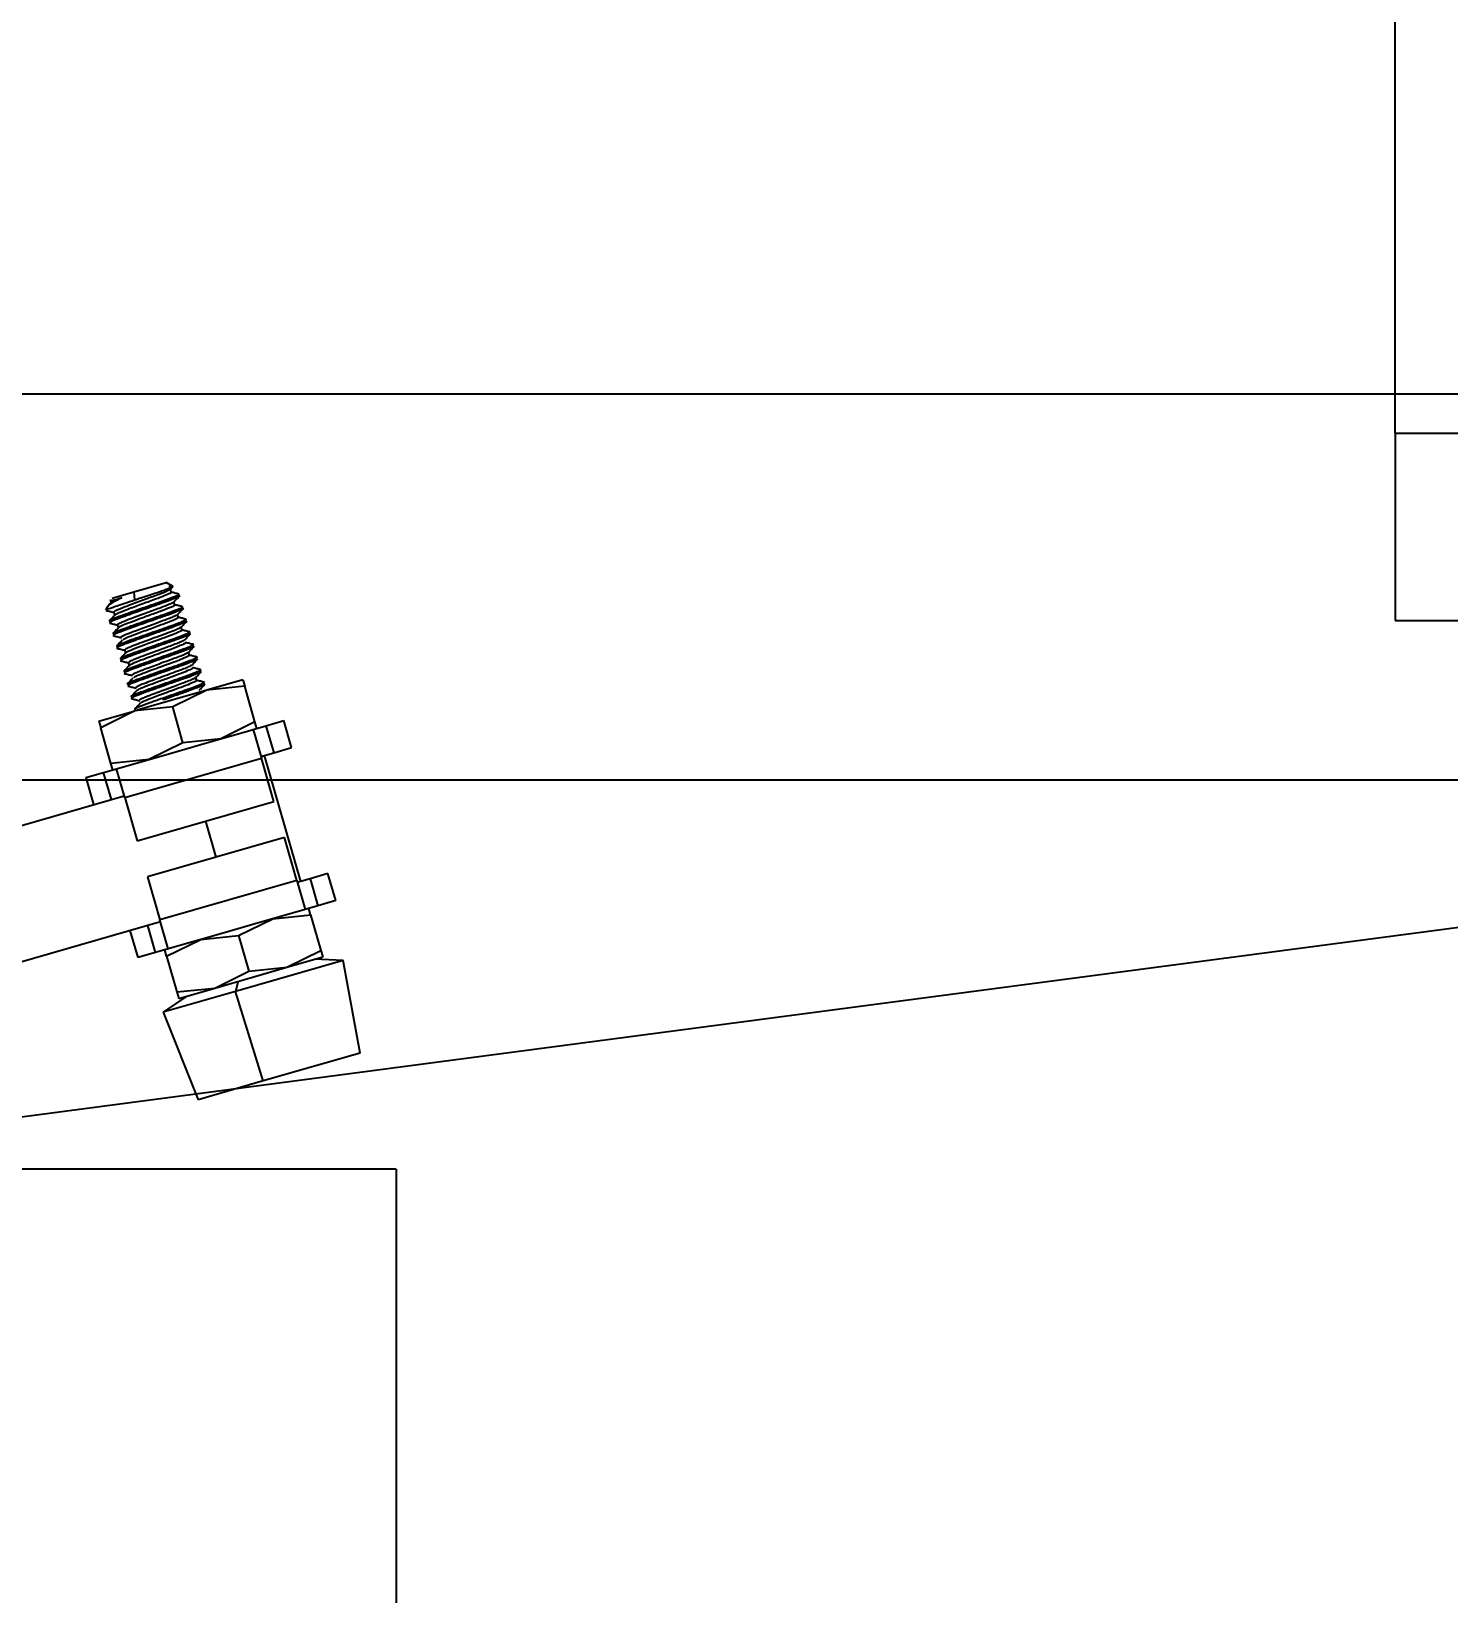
# Model space of a CAD drawing. Header units: millimetres. Extents: x -190 to 12889, y -227 to 3957.
# Drawn here: x 11018.9 to 11094.6, y 1239.8 to 1323.2 of the extents above; entities that cross this region are included whole.
import ezdxf
from ezdxf import colors
from ezdxf.entities.mleader import LeaderData, LeaderLine
from ezdxf.math import Vec2, Vec3

# ---------------------------------------------------------------- set-up
doc = ezdxf.new("R2010")
doc.units = ezdxf.units.MM
doc.header["$LTSCALE"] = 0.7
doc.layers.get('0').update_dxf_attribs({"color": 255})
doc.layers.add('DIM', color=94, linetype='Continuous', lineweight=25)
doc.styles.add('TCVN7824', font='tcvn+7284-2003r.ttf', dxfattribs={"height": 3.5})

# ---------------------------------------------------------------- blocks, each defined once
blk = doc.blocks.new('_Dot')
at = {"color": 0, "linetype": 'ByBlock', "lineweight": -2}
blk.add_line((-0.5, 0), (-1, 0), dxfattribs=at)
at = {"color": 0, "linetype": 'ByBlock', "const_width": 0.5}
blk.add_lwpolyline([(-0.25, 0, 1), (0.25, 0, 1)], format="xyb", close=True, dxfattribs=at)

msp = doc.modelspace()

# ---------------------------------------------------------------- linework, layer by layer
at = {"color": 7, "linetype": 'Continuous', "lineweight": 25}
for p, q in [((11091.7095, 1301.7288), (11091.7095, 1375.7288)), ((11091.7095, 1301.7288), (11091.7095, 1291.7288)), ((11091.7095, 1301.7288), (11201.7095, 1301.7288)), ((11023.2198, 1292.9196), (11024.3802, 1293.2538)), ((11024.3802, 1293.2538), (11026.1026, 1293.75)), ((11024.3802, 1293.2538), (11024.4178, 1292.8268)), ((11026.4487, 1293.5588), (11026.1026, 1293.75)), ((11026.3201, 1293.3842), (11026.4493, 1293.519)), ((11026.3776, 1293.2329), (11026.3308, 1293.3954)), ((11022.9834, 1292.4918), (11022.8778, 1292.3007)), ((11022.9403, 1292.3187), (11022.8778, 1292.3007)), ((11022.9403, 1292.3187), (11022.9074, 1292.269)), ((11023.1168, 1292.8399), (11023.1633, 1292.6783)), ((11024.5598, 1292.2779), (11024.5841, 1292.1939)), ((11026.5714, 1292.5603), (11026.5246, 1292.7227)), ((11023.3105, 1292.1672), (11023.3571, 1292.0056)), ((11023.5043, 1291.4946), (11023.5509, 1291.333)), ((11024.7536, 1291.6053), (11024.7778, 1291.5212)), ((11026.7652, 1291.8876), (11026.7184, 1292.0501)), ((11026.9589, 1291.215), (11026.9122, 1291.3773)), ((11091.7095, 1291.7288), (11141.7905, 1291.7288)), ((11024.9474, 1290.9327), (11024.9716, 1290.8486)), ((11023.8918, 1290.1493), (11023.9384, 1289.9877)), ((11025.1412, 1290.26), (11025.1654, 1290.1759)), ((11027.3465, 1289.8698), (11027.2997, 1290.032)), ((11024.0856, 1289.4767), (11024.1322, 1289.3151)), ((11025.335, 1289.5874), (11025.3592, 1289.5033)), ((11025.5287, 1288.9147), (11025.553, 1288.8306)), ((11025.7225, 1288.2421), (11025.7467, 1288.158)), ((11027.734, 1288.5245), (11027.6873, 1288.6867)), ((11030.1986, 1288.5628), (11028.2768, 1288.0091)), ((11030.2975, 1288.2195), (11028.2768, 1288.0091)), ((11030.1986, 1288.5628), (11030.2975, 1288.2195)), ((11030.8472, 1286.3116), (11030.2975, 1288.2195)), ((11028.2768, 1288.0091), (11024.4331, 1286.9018)), ((11025.9163, 1287.5694), (11025.9405, 1287.4854)), ((11028.2768, 1288.0091), (11026.4538, 1287.1122)), ((11022.5113, 1286.3482), (11024.4331, 1286.9018)), ((11024.4331, 1286.9018), (11022.6102, 1286.0049)), ((11026.4538, 1287.1122), (11024.4331, 1286.9018)), ((11027.0035, 1285.2043), (11026.4538, 1287.1122)), ((11031.4348, 1286.1091), (11032.3874, 1286.3835)), ((11032.8027, 1284.9422), (11032.3874, 1286.3835)), ((11022.5113, 1286.3482), (11022.6102, 1286.0049)), ((11023.1598, 1284.097), (11022.6102, 1286.0049)), ((11027.9565, 1285.1071), (11030.7539, 1285.9129)), ((11030.8472, 1286.3116), (11029.0242, 1285.4147)), ((11030.7539, 1285.9129), (11031.4348, 1286.1091)), ((11030.7539, 1285.9129), (11031.1968, 1284.3755)), ((11030.9461, 1285.9683), (11030.8472, 1286.3116)), ((11031.4348, 1286.1091), (11031.85, 1284.6677)), ((11027.0035, 1285.2043), (11025.1805, 1284.3074)), ((11026.2483, 1284.615), (11027.9565, 1285.1071)), ((11029.0242, 1285.4147), (11027.0035, 1285.2043)), ((11031.85, 1284.6677), (11032.8027, 1284.9422)), ((11025.1805, 1284.3074), (11023.1598, 1284.097)), ((11023.2587, 1283.7537), (11023.1598, 1284.097)), ((11023.4509, 1283.8091), (11026.2483, 1284.615)), ((11023.8938, 1282.2716), (11031.1968, 1284.3755)), ((11031.1691, 1284.4716), (11031.85, 1284.6677)), ((11031.8612, 1282.0693), (11031.1968, 1284.3755)), ((11033.2991, 1277.8005), (11031.3613, 1284.5269)), ((11021.8173, 1283.3385), (11022.77, 1283.6129)), ((11021.8173, 1283.3385), (11022.2326, 1281.8971)), ((11022.77, 1283.6129), (11023.4509, 1283.8091)), ((11023.1852, 1282.1715), (11022.77, 1283.6129)), ((11023.8938, 1282.2716), (11023.4509, 1283.8091)), ((11016.2798, 1280.1822), (11023.8661, 1282.3677)), ((11023.8938, 1282.2716), (11024.5582, 1279.9654)), ((11024.5582, 1279.9654), (11031.8612, 1282.0693)), ((11032.4148, 1280.1474), (11025.1118, 1278.0435)), ((11033.0792, 1277.8412), (11032.4148, 1280.1474)), ((11025.1118, 1278.0435), (11025.7762, 1275.7373)), ((11034.7405, 1278.2157), (11033.7878, 1277.9413)), ((11035.1557, 1276.7743), (11034.7405, 1278.2157)), ((11033.0792, 1277.8412), (11025.7762, 1275.7373)), ((11033.0792, 1277.8412), (11033.5221, 1276.3037)), ((11033.7878, 1277.9413), (11033.1069, 1277.7451)), ((11033.7878, 1277.9413), (11034.203, 1276.4999)), ((11034.203, 1276.4999), (11033.5221, 1276.3037)), ((11033.8132, 1276.0158), (11033.7143, 1276.3591)), ((11035.1557, 1276.7743), (11034.203, 1276.4999)), ((11025.8039, 1275.6412), (11018.2175, 1273.4557)), ((11026.2191, 1274.1999), (11025.7762, 1275.7373)), ((11029.9695, 1274.9085), (11031.7925, 1275.8055)), ((11033.5221, 1276.3037), (11030.7247, 1275.4979)), ((11031.7925, 1275.8055), (11033.8132, 1276.0158)), ((11033.8132, 1276.0158), (11034.3628, 1274.1079)), ((11024.1703, 1275.1706), (11024.5856, 1273.7293)), ((11025.5382, 1274.0037), (11025.123, 1275.4451)), ((11026.1259, 1273.8012), (11027.9488, 1274.6982)), ((11029.0166, 1275.0058), (11026.2191, 1274.1999)), ((11027.9488, 1274.6982), (11029.9695, 1274.9085)), ((11030.7247, 1275.4979), (11029.0166, 1275.0058)), ((11029.9695, 1274.9085), (11030.5192, 1273.0006)), ((11025.5382, 1274.0037), (11024.5856, 1273.7293)), ((11026.2191, 1274.1999), (11025.5382, 1274.0037)), ((11026.1259, 1273.8012), (11026.027, 1274.1445)), ((11032.5399, 1273.211), (11034.3628, 1274.1079)), ((11034.3628, 1274.1079), (11034.4617, 1273.7646)), ((11026.1259, 1273.8012), (11026.6755, 1271.8933)), ((11028.6962, 1272.1037), (11032.5399, 1273.211)), ((11035.556, 1273.5787), (11029.8145, 1271.9247)), ((11030.5192, 1273.0006), (11032.5399, 1273.211)), ((11032.5399, 1273.211), (11034.4617, 1273.7646)), ((11035.556, 1273.5787), (11034.0344, 1273.6415)), ((11036.4596, 1268.6357), (11035.556, 1273.5787)), ((11028.6962, 1272.1037), (11030.5192, 1273.0006)), ((11029.8145, 1271.9247), (11025.9468, 1270.8104)), ((11027.2017, 1271.6731), (11025.9468, 1270.8104)), ((11026.6755, 1271.8933), (11028.6962, 1272.1037)), ((11026.6755, 1271.8933), (11026.7744, 1271.55)), ((11026.7744, 1271.55), (11028.6962, 1272.1037)), ((11031.2924, 1267.1471), (11029.8145, 1271.9247)), ((11025.9468, 1270.8104), (11027.8114, 1266.1443)), ((11036.4596, 1268.6357), (11031.2924, 1267.1471)), ((11031.2924, 1267.1471), (11027.8114, 1266.1443)), ((11038.3783, 1262.4288), (10987.3783, 1262.4288)), ((11038.3783, 1262.4288), (11038.3783, 1215.4288))]:
    msp.add_line(p, q, dxfattribs=at)
at = {"color": 8, "linetype": 'Continuous', "lineweight": 25}
for p, q in [((11028.2097, 1281.0173), (11028.7633, 1279.0955)), ((11029.9519, 1272.4654), (11029.8145, 1271.9247))]:
    msp.add_line(p, q, dxfattribs=at)
at = {"color": 7, "linetype": 'Continuous', "lineweight": 25}
for points, knots in [([(11026.3155, 1293.3973), (11026.3124, 1293.3865), (11026.3066, 1293.3654), (11026.142, 1293.2879), (11025.902, 1293.1868), (11025.5859, 1293.0646), (11025.222, 1292.9328), (11024.8306, 1292.7906), (11024.4335, 1292.6445), (11024.0654, 1292.507), (11023.7507, 1292.3892), (11023.5048, 1292.2892), (11023.3515, 1292.2134), (11023.2923, 1292.1697), (11023.3237, 1292.1645), (11023.3341, 1292.1628)], [0, 0, 0, 0, 0.0834701, 0.1626628, 0.2438301, 0.3242162, 0.4015284, 0.4805073, 0.5616293, 0.6421478, 0.7196054, 0.7983606, 0.8794259, 0.9600659, 1, 1, 1, 1]), ([(11026.324, 1293.2304), (11026.3466, 1293.2303), (11026.4217, 1293.2301), (11026.2648, 1293.1533), (11025.9318, 1293.0085), (11025.371, 1292.7994), (11024.655, 1292.5413), (11023.9457, 1292.2772), (11023.4766, 1292.094), (11023.4054, 1292.0394), (11023.3754, 1292.0164)], [0, 0, 0, 0, 0.0515664, 0.1719786, 0.2974131, 0.4202699, 0.5755939, 0.7332799, 0.8875659, 1, 1, 1, 1]), ([(11024.4178, 1292.8268), (11024.6454, 1292.9019), (11025.0975, 1293.051), (11025.5301, 1293.193), (11025.767, 1293.2729), (11025.9449, 1293.3339), (11026.2417, 1293.4387), (11026.4836, 1293.5344), (11026.4784, 1293.5556), (11026.3683, 1293.5418), (11026.2808, 1293.5243), (11026.2518, 1293.5186)], [0, 0, 0, 0, 0.1748601, 0.3473003, 0.3528059, 0.397469, 0.5215414, 0.6951917, 0.868766, 0.9564963, 1, 1, 1, 1]), ([(11026.7656, 1293.1179), (11026.7745, 1293.113), (11026.801, 1293.0982), (11026.5276, 1292.9831), (11026.0107, 1292.7845), (11025.3034, 1292.5397), (11024.8103, 1292.3661), (11024.5598, 1292.2779)], [0, 0, 0, 0, 0.11106672, 0.331684, 0.55809952, 0.77555035, 1, 1, 1, 1]), ([(11026.7845, 1293.0544), (11026.8085, 1293.0464), (11026.8567, 1293.0304), (11026.558, 1292.9008), (11026.0334, 1292.7), (11025.328, 1292.4557), (11024.8347, 1292.2821), (11024.5841, 1292.1939)], [0, 0, 0, 0, 0.1988348, 0.3976696, 0.6017302, 0.7977112, 1, 1, 1, 1]), ([(11026.7918, 1293.1351), (11026.7204, 1293.153), (11026.5818, 1293.1877), (11026.4431, 1293.2226), (11026.3757, 1293.2395)], [0, 0, 0, 0, 0.51445254, 1, 1, 1, 1]), ([(11026.5136, 1292.7113), (11026.5643, 1292.7642), (11026.6659, 1292.8702), (11026.7675, 1292.9761), (11026.8184, 1293.0291)], [0, 0, 0, 0, 0.49977829, 1, 1, 1, 1]), ([(11022.896, 1292.2656), (11022.9672, 1292.2478), (11023.106, 1292.2131), (11023.2447, 1292.1783), (11023.3122, 1292.1614)], [0, 0, 0, 0, 0.5132551, 1, 1, 1, 1]), ([(11022.9403, 1292.3187), (11023.02, 1292.3503), (11023.15, 1292.4019), (11023.5016, 1292.5229), (11023.9011, 1292.6559), (11024.2401, 1292.768), (11024.4178, 1292.8268)], [0, 0, 0, 0, 0.3063271, 0.49967, 0.7377943, 1, 1, 1, 1]), ([(11023.7376, 1292.9427), (11023.6524, 1292.9013), (11023.482, 1292.8184), (11023.2132, 1292.6701), (11023.0088, 1292.5406), (11023.0025, 1292.4954), (11023.0006, 1292.4822)], [0, 0, 0, 0, 0.2082409, 0.4168009, 0.8305355, 1, 1, 1, 1]), ([(11023.1724, 1292.6878), (11023.1217, 1292.6348), (11023.0674, 1292.5781), (11023.0131, 1292.5215), (11023.0096, 1292.5178)], [0, 0, 0, 0, 0.9348176, 1, 1, 1, 1]), ([(11024.5598, 1292.2779), (11024.3198, 1292.1928), (11023.8473, 1292.0251), (11023.3283, 1291.8347), (11023.0551, 1291.7143), (11023.0826, 1291.6999), (11023.0916, 1291.6953)], [0, 0, 0, 0, 0.2885452, 0.5680929, 0.8591654, 1, 1, 1, 1]), ([(11023.1497, 1292.7733), (11023.1492, 1292.7732), (11023.1319, 1292.7682), (11023.3123, 1292.8202), (11023.5958, 1292.9018), (11023.7376, 1292.9427)], [0, 0, 0, 0, 0.015477, 0.5077385, 1, 1, 1, 1]), ([(11023.7376, 1292.9427), (11023.5538, 1292.8715), (11023.2527, 1292.7549), (11023.2259, 1292.7153), (11023.2155, 1292.6999)], [0, 0, 0, 0, 0.61032208, 1, 1, 1, 1]), ([(11026.5122, 1292.7255), (11026.5133, 1292.7191), (11026.516, 1292.7037), (11026.4044, 1292.6469), (11026.1993, 1292.5562), (11025.9075, 1292.4405), (11025.5599, 1292.3115), (11025.1763, 1292.1736), (11024.7786, 1292.0276), (11024.3949, 1291.8853), (11024.0579, 1291.759), (11023.7835, 1291.6529), (11023.5926, 1291.5666), (11023.493, 1291.507), (11023.5118, 1291.4938), (11023.5206, 1291.4876)], [0, 0, 0, 0, 0.0541836, 0.1319244, 0.2125953, 0.2935555, 0.3720815, 0.4496197, 0.5301776, 0.6112031, 0.6899599, 0.7673279, 0.8477618, 0.9288413, 1, 1, 1, 1]), ([(11026.5396, 1292.5648), (11026.5536, 1292.5571), (11026.5877, 1292.5387), (11026.3246, 1292.4184), (11025.8197, 1292.2182), (11025.1559, 1291.9814), (11024.4809, 1291.731), (11023.921, 1291.5231), (11023.5814, 1291.3771), (11023.5826, 1291.3479), (11023.583, 1291.3357)], [0, 0, 0, 0, 0.0941016, 0.2282006, 0.3649159, 0.4969177, 0.6341872, 0.7667985, 0.9026249, 1, 1, 1, 1]), ([(11026.9594, 1292.4453), (11026.9683, 1292.4403), (11026.9948, 1292.4256), (11026.7214, 1292.3105), (11026.2045, 1292.1119), (11025.4972, 1291.867), (11025.0041, 1291.6935), (11024.7536, 1291.6053)], [0, 0, 0, 0, 0.11106672, 0.331684, 0.55809952, 0.77555035, 1, 1, 1, 1]), ([(11026.9782, 1292.3818), (11027.0023, 1292.3738), (11027.0505, 1292.3578), (11026.7517, 1292.2281), (11026.2272, 1292.0273), (11025.5218, 1291.7831), (11025.0284, 1291.6094), (11024.7778, 1291.5212)], [0, 0, 0, 0, 0.1988348, 0.3976696, 0.6017302, 0.7977112, 1, 1, 1, 1]), ([(11026.9856, 1292.4625), (11026.9143, 1292.4803), (11026.7756, 1292.5151), (11026.6369, 1292.5499), (11026.5695, 1292.5668)], [0, 0, 0, 0, 0.5143392, 1, 1, 1, 1]), ([(11026.7078, 1292.039), (11026.7585, 1292.0919), (11026.8599, 1292.1978), (11026.9615, 1292.3037), (11027.0124, 1292.3566)], [0, 0, 0, 0, 0.4998024, 1, 1, 1, 1]), ([(11023.3663, 1292.0152), (11023.3155, 1291.9623), (11023.214, 1291.8562), (11023.1124, 1291.7503), (11023.0616, 1291.6973)], [0, 0, 0, 0, 0.4998044, 1, 1, 1, 1]), ([(11024.5841, 1292.1939), (11024.3443, 1292.1088), (11023.8723, 1291.9413), (11023.3494, 1291.7496), (11023.0657, 1291.6227), (11023.1032, 1291.6081), (11023.1187, 1291.6021)], [0, 0, 0, 0, 0.27135826, 0.53425499, 0.80798998, 1, 1, 1, 1]), ([(11023.0893, 1291.5931), (11023.1605, 1291.5753), (11023.2994, 1291.5405), (11023.4383, 1291.5057), (11023.506, 1291.4887)], [0, 0, 0, 0, 0.5126636, 1, 1, 1, 1]), ([(11024.7536, 1291.6053), (11024.5136, 1291.5201), (11024.0411, 1291.3525), (11023.5221, 1291.162), (11023.2489, 1291.0416), (11023.2764, 1291.0273), (11023.2854, 1291.0226)], [0, 0, 0, 0, 0.2885452, 0.5680929, 0.8591654, 1, 1, 1, 1]), ([(11024.7778, 1291.5212), (11024.5378, 1291.4361), (11024.0653, 1291.2684), (11023.5463, 1291.0779), (11023.2731, 1290.9575), (11023.3006, 1290.9432), (11023.3096, 1290.9385)], [0, 0, 0, 0, 0.28854519, 0.56809292, 0.85916537, 1, 1, 1, 1]), ([(11026.7056, 1292.0526), (11026.7095, 1292.0506), (11026.7255, 1292.0423), (11026.6508, 1292.0008), (11026.4848, 1291.9222), (11026.2209, 1291.8144), (11025.8928, 1291.6893), (11025.5203, 1291.5554), (11025.1257, 1291.4114), (11024.7316, 1291.2659), (11024.2588, 1291.0894), (11023.8833, 1290.9444), (11023.7249, 1290.8565), (11023.662, 1290.8152), (11023.7185, 1290.8194), (11023.7295, 1290.8202)], [0, 0, 0, 0, 0.0246249, 0.1019535, 0.1821088, 0.2636203, 0.3437093, 0.4210316, 0.5010089, 0.5825168, 0.6627774, 0.8186565, 0.9001493, 0.980571, 1, 1, 1, 1]), ([(11026.7058, 1291.8842), (11026.7316, 1291.8811), (11026.7942, 1291.8734), (11026.5812, 1291.7749), (11026.1601, 1291.6001), (11025.4903, 1291.3596), (11024.7747, 1291.0959), (11024.2216, 1290.8898), (11023.8486, 1290.7402), (11023.8104, 1290.6997), (11023.7922, 1290.6805)], [0, 0, 0, 0, 0.0852235, 0.2067774, 0.3324561, 0.4859557, 0.6445704, 0.7666612, 0.889081, 1, 1, 1, 1]), ([(11026.8829, 1291.3627), (11026.8745, 1291.3529), (11026.8517, 1291.3264), (11026.617, 1291.2231), (11026.2295, 1291.0688), (11025.7353, 1290.8905), (11025.2038, 1290.6966), (11024.6963, 1290.5077), (11024.2698, 1290.3486), (11023.9865, 1290.2266), (11023.8642, 1290.155), (11023.9109, 1290.1493), (11023.9266, 1290.1474)], [0, 0, 0, 0, 0.0650382, 0.1753646, 0.2867243, 0.3935832, 0.5036936, 0.6151581, 0.7221459, 0.8320258, 0.9435797, 1, 1, 1, 1]), ([(11027.1507, 1291.7822), (11027.1662, 1291.7757), (11027.2028, 1291.7604), (11026.9185, 1291.6388), (11026.3974, 1291.439), (11025.6912, 1291.1945), (11025.1979, 1291.0208), (11024.9474, 1290.9327)], [0, 0, 0, 0, 0.1539886, 0.3639534, 0.5794365, 0.7863878, 1, 1, 1, 1]), ([(11027.1774, 1291.6886), (11027.1863, 1291.6836), (11027.2128, 1291.6689), (11026.9394, 1291.5537), (11026.4225, 1291.3551), (11025.7152, 1291.1103), (11025.2221, 1290.9367), (11024.9716, 1290.8486)], [0, 0, 0, 0, 0.1110667, 0.331684, 0.5580995, 0.7755503, 1, 1, 1, 1]), ([(11027.1795, 1291.7898), (11027.1082, 1291.8077), (11026.9694, 1291.8424), (11026.8307, 1291.8772), (11026.7633, 1291.8942)], [0, 0, 0, 0, 0.5142274, 1, 1, 1, 1]), ([(11026.9025, 1291.3672), (11026.9532, 1291.4201), (11027.0546, 1291.526), (11027.1562, 1291.6319), (11027.207, 1291.6848)], [0, 0, 0, 0, 0.4998107, 1, 1, 1, 1]), ([(11023.5601, 1291.3427), (11023.5094, 1291.2897), (11023.4079, 1291.1837), (11023.3062, 1291.0777), (11023.2554, 1291.0247)], [0, 0, 0, 0, 0.49980287, 1, 1, 1, 1]), ([(11023.2838, 1290.9202), (11023.355, 1290.9024), (11023.4975, 1290.8668), (11023.6399, 1290.8311), (11023.711, 1290.8133)], [0, 0, 0, 0, 0.50022046, 1, 1, 1, 1]), ([(11023.754, 1290.6701), (11023.7032, 1290.6171), (11023.6017, 1290.5111), (11023.5001, 1290.4051), (11023.4492, 1290.3521)], [0, 0, 0, 0, 0.4998013, 1, 1, 1, 1]), ([(11024.9474, 1290.9327), (11024.7074, 1290.8475), (11024.2349, 1290.6798), (11023.7159, 1290.4894), (11023.4426, 1290.369), (11023.4702, 1290.3546), (11023.4792, 1290.35)], [0, 0, 0, 0, 0.2885452, 0.5680929, 0.8591654, 1, 1, 1, 1]), ([(11024.9716, 1290.8486), (11024.7316, 1290.7634), (11024.2591, 1290.5958), (11023.7401, 1290.4053), (11023.4669, 1290.2849), (11023.4944, 1290.2706), (11023.5034, 1290.2659)], [0, 0, 0, 0, 0.2885452, 0.5680929, 0.8591654, 1, 1, 1, 1]), ([(11026.9443, 1291.2224), (11026.9465, 1291.2224), (11027.0239, 1291.2248), (11026.882, 1291.1505), (11026.4813, 1290.9768), (11025.8958, 1290.7622), (11025.2476, 1290.527), (11024.5655, 1290.2741), (11024.1019, 1290.0924), (11023.9184, 1289.9974), (11023.9546, 1289.9896), (11023.9621, 1289.988)], [0, 0, 0, 0, 0.0044068, 0.153073, 0.3070228, 0.4248752, 0.5440771, 0.6974063, 0.8465632, 0.9683787, 1, 1, 1, 1]), ([(11027.0856, 1290.6929), (11027.083, 1290.6881), (11027.0744, 1290.6722), (11026.9538, 1290.6142), (11026.7337, 1290.519), (11026.4296, 1290.3999), (11026.074, 1290.2696), (11025.6863, 1290.1296), (11025.2883, 1289.9833), (11024.9114, 1289.8431), (11024.5845, 1289.7207), (11024.3234, 1289.6175), (11024.1494, 1289.5358), (11024.0696, 1289.4833), (11024.0971, 1289.4742), (11024.1089, 1289.4702)], [0, 0, 0, 0, 0.035111, 0.1159034, 0.1992734, 0.2824215, 0.3626026, 0.4431436, 0.5264298, 0.6096781, 0.6901132, 0.7703954, 0.8535861, 0.936923, 1, 1, 1, 1]), ([(11027.1242, 1290.547), (11027.1375, 1290.544), (11027.1726, 1290.5358), (11027.0826, 1290.4841), (11026.8762, 1290.3893), (11026.5536, 1290.2602), (11026.1557, 1290.1132), (11025.7139, 1289.954), (11025.2629, 1289.7879), (11024.8474, 1289.6328), (11024.4997, 1289.5022), (11024.2562, 1289.3976), (11024.1325, 1289.3312), (11024.1459, 1289.318), (11024.1504, 1289.3137)], [0, 0, 0, 0, 0.0536278, 0.1410844, 0.2319293, 0.3237624, 0.4126121, 0.5011274, 0.592878, 0.683921, 0.7714331, 0.8617518, 0.9536998, 1, 1, 1, 1]), ([(11027.3445, 1291.1095), (11027.3599, 1291.103), (11027.3965, 1291.0877), (11027.1122, 1290.9661), (11026.5912, 1290.7663), (11025.8849, 1290.5218), (11025.3917, 1290.3482), (11025.1412, 1290.26)], [0, 0, 0, 0, 0.1538212, 0.3638276, 0.5793533, 0.7863456, 1, 1, 1, 1]), ([(11027.3712, 1291.0159), (11027.3801, 1291.011), (11027.4066, 1290.9962), (11027.1332, 1290.8811), (11026.6163, 1290.6825), (11025.909, 1290.4377), (11025.4159, 1290.2641), (11025.1654, 1290.1759)], [0, 0, 0, 0, 0.1110667, 0.331684, 0.5580995, 0.7755503, 1, 1, 1, 1]), ([(11027.3733, 1291.1171), (11027.302, 1291.135), (11027.1633, 1291.1697), (11027.0245, 1291.2046), (11026.9571, 1291.2215)], [0, 0, 0, 0, 0.5141174, 1, 1, 1, 1]), ([(11027.097, 1290.6953), (11027.1477, 1290.7482), (11027.2492, 1290.8542), (11027.3508, 1290.96), (11027.4016, 1291.013)], [0, 0, 0, 0, 0.4998007, 1, 1, 1, 1]), ([(11027.5672, 1290.4445), (11027.4959, 1290.4623), (11027.3533, 1290.498), (11027.2107, 1290.5339), (11027.1394, 1290.5518)], [0, 0, 0, 0, 0.5002563, 1, 1, 1, 1]), ([(11023.4787, 1290.2473), (11023.5499, 1290.2295), (11023.6882, 1290.1949), (11023.8265, 1290.1603), (11023.8935, 1290.1435)], [0, 0, 0, 0, 0.51530672, 1, 1, 1, 1]), ([(11023.9478, 1289.9975), (11023.8971, 1289.9445), (11023.7955, 1289.8385), (11023.6939, 1289.7325), (11023.6431, 1289.6795)], [0, 0, 0, 0, 0.4997997, 1, 1, 1, 1]), ([(11025.1412, 1290.26), (11024.9012, 1290.1749), (11024.4287, 1290.0072), (11023.9097, 1289.8167), (11023.6364, 1289.6963), (11023.664, 1289.682), (11023.6729, 1289.6773)], [0, 0, 0, 0, 0.2885452, 0.5680929, 0.8591654, 1, 1, 1, 1]), ([(11025.1654, 1290.1759), (11024.9254, 1290.0908), (11024.4529, 1289.9231), (11023.9339, 1289.7326), (11023.6606, 1289.6123), (11023.6882, 1289.5979), (11023.6972, 1289.5933)], [0, 0, 0, 0, 0.2885452, 0.5680929, 0.8591654, 1, 1, 1, 1]), ([(11027.2886, 1290.0227), (11027.2888, 1290.0222), (11027.2925, 1290.013), (11027.2054, 1289.97), (11027.0255, 1289.8868), (11026.7467, 1289.7748), (11026.4094, 1289.6477), (11026.0312, 1289.5121), (11025.6347, 1289.3668), (11025.245, 1289.2228), (11024.8968, 1289.0923), (11024.6091, 1288.9828), (11024.3964, 1288.8907), (11024.2875, 1288.8276), (11024.259, 1288.7971), (11024.2953, 1288.7969), (11024.2999, 1288.7969)], [0, 0, 0, 0, 0.0049179, 0.0845108, 0.1672628, 0.2508952, 0.3325659, 0.4120567, 0.4946565, 0.5783188, 0.6601955, 0.739618, 0.8220547, 0.905735, 0.9878073, 1, 1, 1, 1]), ([(11027.3302, 1289.8768), (11027.3336, 1289.8767), (11027.3745, 1289.8759), (11027.3294, 1289.8416), (11027.1881, 1289.7681), (11026.9134, 1289.6528), (11026.5491, 1289.5127), (11026.1236, 1289.3599), (11025.6732, 1289.1952), (11025.1871, 1289.0148), (11024.7325, 1288.8456), (11024.4107, 1288.7113), (11024.374, 1288.6739), (11024.3586, 1288.6582)], [0, 0, 0, 0, 0.0083944, 0.1002551, 0.1927392, 0.2882109, 0.3825349, 0.4734193, 0.5676351, 0.6631363, 0.7854415, 0.910176, 1, 1, 1, 1]), ([(11027.5383, 1290.4368), (11027.5537, 1290.4303), (11027.5902, 1290.415), (11027.306, 1290.2935), (11026.785, 1290.0937), (11026.0787, 1289.8492), (11025.5855, 1289.6756), (11025.335, 1289.5874)], [0, 0, 0, 0, 0.15365935, 0.3637059, 0.57927288, 0.7863047, 1, 1, 1, 1]), ([(11027.565, 1290.3433), (11027.5738, 1290.3383), (11027.6004, 1290.3236), (11027.3269, 1290.2085), (11026.8101, 1290.0098), (11026.1027, 1289.765), (11025.6096, 1289.5915), (11025.3592, 1289.5033)], [0, 0, 0, 0, 0.11106672, 0.331684, 0.55809952, 0.77555035, 1, 1, 1, 1]), ([(11027.732, 1289.7641), (11027.7475, 1289.7577), (11027.784, 1289.7424), (11027.4998, 1289.6208), (11026.9788, 1289.421), (11026.2725, 1289.1765), (11025.7793, 1289.0029), (11025.5287, 1288.9147)], [0, 0, 0, 0, 0.1535035, 0.36358873, 0.57919541, 0.78626535, 1, 1, 1, 1]), ([(11027.2914, 1290.0233), (11027.3421, 1290.0762), (11027.4436, 1290.1822), (11027.5453, 1290.2881), (11027.5961, 1290.341)], [0, 0, 0, 0, 0.4997969, 1, 1, 1, 1]), ([(11027.761, 1289.7718), (11027.6897, 1289.7897), (11027.5509, 1289.8244), (11027.4121, 1289.8593), (11027.3446, 1289.8762)], [0, 0, 0, 0, 0.51390395, 1, 1, 1, 1]), ([(11023.6737, 1289.5744), (11023.745, 1289.5566), (11023.8829, 1289.5221), (11024.0207, 1289.4876), (11024.0873, 1289.4709)], [0, 0, 0, 0, 0.5169866, 1, 1, 1, 1]), ([(11024.1416, 1289.3249), (11024.0909, 1289.2719), (11023.9894, 1289.1659), (11023.8877, 1289.0599), (11023.8369, 1289.0069)], [0, 0, 0, 0, 0.4997981, 1, 1, 1, 1]), ([(11025.335, 1289.5874), (11025.095, 1289.5022), (11024.6224, 1289.3346), (11024.1034, 1289.1441), (11023.8302, 1289.0237), (11023.8577, 1289.0094), (11023.8667, 1289.0047)], [0, 0, 0, 0, 0.2885452, 0.5680929, 0.8591654, 1, 1, 1, 1]), ([(11023.8686, 1288.9015), (11023.9399, 1288.8837), (11024.0824, 1288.8481), (11024.2248, 1288.8124), (11024.296, 1288.7945)], [0, 0, 0, 0, 0.5002389, 1, 1, 1, 1]), ([(11025.3592, 1289.5033), (11025.1192, 1289.4181), (11024.6467, 1289.2505), (11024.1277, 1289.06), (11023.8544, 1288.9396), (11023.882, 1288.9253), (11023.8909, 1288.9206)], [0, 0, 0, 0, 0.2885452, 0.5680929, 0.8591654, 1, 1, 1, 1]), ([(11025.5287, 1288.9147), (11025.2887, 1288.8296), (11024.8162, 1288.6619), (11024.2972, 1288.4714), (11024.024, 1288.351), (11024.0515, 1288.3367), (11024.0605, 1288.332)], [0, 0, 0, 0, 0.2885452, 0.5680929, 0.8591654, 1, 1, 1, 1]), ([(11027.4659, 1289.3471), (11027.4288, 1289.3202), (11027.3694, 1289.2773), (11027.0536, 1289.1469), (11026.7058, 1289.0123), (11026.2453, 1288.8469), (11025.7132, 1288.6521), (11025.2139, 1288.466), (11024.8025, 1288.3117), (11024.5422, 1288.1954), (11024.4409, 1288.1316), (11024.4943, 1288.1292), (11024.5097, 1288.1285)], [0, 0, 0, 0, 0.1388437, 0.2221045, 0.3044834, 0.4101372, 0.5197759, 0.6298562, 0.735552, 0.8450031, 0.955215, 1, 1, 1, 1]), ([(11027.5098, 1289.2003), (11027.5209, 1289.2002), (11027.5845, 1289.1999), (11027.4711, 1289.1383), (11027.1718, 1289.0039), (11026.6745, 1288.8143), (11026.0834, 1288.6028), (11025.4853, 1288.381), (11024.9742, 1288.1911), (11024.6221, 1288.0474), (11024.569, 1288.0032), (11024.5447, 1287.983)], [0, 0, 0, 0, 0.0258399, 0.1474692, 0.2736803, 0.3989778, 0.521083, 0.6480658, 0.7711713, 0.8952718, 1, 1, 1, 1]), ([(11027.7587, 1289.6706), (11027.7676, 1289.6657), (11027.7942, 1289.6509), (11027.5207, 1289.5358), (11027.0038, 1289.3372), (11026.2965, 1289.0924), (11025.8034, 1288.9188), (11025.553, 1288.8306)], [0, 0, 0, 0, 0.1110667, 0.331684, 0.5580995, 0.7755503, 1, 1, 1, 1]), ([(11027.9283, 1289.0821), (11027.9372, 1289.0771), (11027.9637, 1289.0624), (11027.6903, 1288.9472), (11027.1734, 1288.7486), (11026.4661, 1288.5038), (11025.973, 1288.3302), (11025.7225, 1288.2421)], [0, 0, 0, 0, 0.1110667, 0.331684, 0.5580995, 0.7755503, 1, 1, 1, 1]), ([(11027.9549, 1288.9888), (11027.9586, 1288.9856), (11027.9752, 1288.9714), (11027.71, 1288.8619), (11027.1988, 1288.6649), (11026.49, 1288.4197), (11025.9971, 1288.2461), (11025.7467, 1288.158)], [0, 0, 0, 0, 0.0651085, 0.2971318, 0.5352531, 0.7639462, 1, 1, 1, 1]), ([(11027.4857, 1289.3512), (11027.5365, 1289.4042), (11027.638, 1289.5101), (11027.7396, 1289.616), (11027.7904, 1289.669)], [0, 0, 0, 0, 0.4997988, 1, 1, 1, 1]), ([(11027.9549, 1289.0991), (11027.8836, 1289.117), (11027.741, 1289.1527), (11027.5984, 1289.1885), (11027.5271, 1289.2064)], [0, 0, 0, 0, 0.5002531, 1, 1, 1, 1]), ([(11027.6799, 1288.679), (11027.7307, 1288.732), (11027.8322, 1288.8379), (11027.9338, 1288.9438), (11027.9846, 1288.9968)], [0, 0, 0, 0, 0.4998009, 1, 1, 1, 1]), ([(11024.3355, 1288.6523), (11024.2847, 1288.5993), (11024.1832, 1288.4933), (11024.0815, 1288.3873), (11024.0307, 1288.3343)], [0, 0, 0, 0, 0.49979648, 1, 1, 1, 1]), ([(11024.063, 1288.2288), (11024.1343, 1288.211), (11024.2767, 1288.1754), (11024.4191, 1288.1396), (11024.4903, 1288.1218)], [0, 0, 0, 0, 0.5002235, 1, 1, 1, 1]), ([(11025.553, 1288.8306), (11025.313, 1288.7455), (11024.8404, 1288.5778), (11024.3214, 1288.3874), (11024.0482, 1288.267), (11024.0757, 1288.2526), (11024.0847, 1288.248)], [0, 0, 0, 0, 0.2885452, 0.5680929, 0.8591654, 1, 1, 1, 1]), ([(11025.7225, 1288.2421), (11025.4825, 1288.1569), (11025.01, 1287.9893), (11024.491, 1287.7988), (11024.2178, 1287.6784), (11024.2453, 1287.6641), (11024.2543, 1287.6594)], [0, 0, 0, 0, 0.2885452, 0.5680929, 0.8591654, 1, 1, 1, 1]), ([(11025.7467, 1288.158), (11025.5071, 1288.0729), (11025.0352, 1287.9055), (11024.5115, 1287.7136), (11024.2249, 1287.585), (11024.2649, 1287.5703), (11024.2821, 1287.564)], [0, 0, 0, 0, 0.2674662, 0.5265922, 0.796401, 1, 1, 1, 1]), ([(11027.6586, 1288.6741), (11027.656, 1288.6672), (11027.6494, 1288.6497), (11027.501, 1288.5808), (11027.2653, 1288.481), (11026.9499, 1288.3589), (11026.587, 1288.2273), (11026.1959, 1288.0853), (11025.7987, 1287.9392), (11025.4296, 1287.8014), (11025.1134, 1287.6831), (11024.866, 1287.5828), (11024.7098, 1287.5061), (11024.6484, 1287.4607), (11024.6817, 1287.4552), (11024.6941, 1287.4531)], [0, 0, 0, 0, 0.0526899, 0.1337634, 0.2169208, 0.2993413, 0.3786116, 0.4594624, 0.5425693, 0.6251216, 0.7045526, 0.7851707, 0.8682154, 0.9508882, 1, 1, 1, 1]), ([(11027.7142, 1288.5302), (11027.7194, 1288.5303), (11027.7824, 1288.5317), (11027.6842, 1288.476), (11027.4113, 1288.35), (11026.9297, 1288.164), (11026.3452, 1287.9548), (11025.8078, 1287.7566), (11025.3886, 1287.5997), (11025.085, 1287.4854), (11024.8643, 1287.3914), (11024.743, 1287.3306), (11024.7366, 1287.3146), (11024.7348, 1287.3102)], [0, 0, 0, 0, 0.0110271, 0.1331188, 0.2590851, 0.3852207, 0.5072242, 0.6343039, 0.7182999, 0.7992682, 0.8828649, 0.9681778, 1, 1, 1, 1]), ([(11028.1221, 1288.4094), (11028.131, 1288.4045), (11028.1575, 1288.3897), (11027.884, 1288.2746), (11027.3672, 1288.076), (11026.6598, 1287.8312), (11026.1667, 1287.6576), (11025.9163, 1287.5694)], [0, 0, 0, 0, 0.1110667, 0.331684, 0.5580995, 0.7755503, 1, 1, 1, 1]), ([(11028.1463, 1288.3253), (11028.1552, 1288.3204), (11028.1817, 1288.3056), (11027.9083, 1288.1905), (11027.3914, 1287.9919), (11026.6841, 1287.7471), (11026.191, 1287.5735), (11025.9405, 1287.4854)], [0, 0, 0, 0, 0.1110667, 0.331684, 0.5580995, 0.7755503, 1, 1, 1, 1]), ([(11028.1487, 1288.4265), (11028.0774, 1288.4443), (11027.9386, 1288.4791), (11027.7997, 1288.514), (11027.7322, 1288.5309)], [0, 0, 0, 0, 0.51370132, 1, 1, 1, 1]), ([(11027.8731, 1288.0058), (11027.9239, 1288.0587), (11028.0254, 1288.1647), (11028.1271, 1288.2706), (11028.1779, 1288.3236)], [0, 0, 0, 0, 0.4997811, 1, 1, 1, 1]), ([(11024.5293, 1287.9797), (11024.4785, 1287.9267), (11024.377, 1287.8207), (11024.2754, 1287.7147), (11024.2245, 1287.6617)], [0, 0, 0, 0, 0.4997948, 1, 1, 1, 1]), ([(11024.2566, 1287.5562), (11024.3278, 1287.5384), (11024.4702, 1287.5028), (11024.6125, 1287.4671), (11024.6836, 1287.4492)], [0, 0, 0, 0, 0.5001998, 1, 1, 1, 1]), ([(11024.7231, 1287.3072), (11024.6724, 1287.2541), (11024.5708, 1287.1481), (11024.4692, 1287.0421), (11024.4183, 1286.9891)], [0, 0, 0, 0, 0.49979313, 1, 1, 1, 1]), ([(11025.9163, 1287.5694), (11025.6763, 1287.4843), (11025.2038, 1287.3166), (11024.6848, 1287.1262), (11024.4115, 1287.0058), (11024.4391, 1286.9914), (11024.4481, 1286.9868)], [0, 0, 0, 0, 0.2885452, 0.5680929, 0.8591654, 1, 1, 1, 1])]:
    msp.add_open_spline(points, degree=3, knots=knots, dxfattribs=at)

# ---------------------------------------------------------------- leaders
at = {"layer": 'DIM', "ltscale": 0.2}
ml = msp.add_multileader_mtext('Standard', dxfattribs=at)
ml.set_content('23', color=256, style='TCVN7824')
ml.set_leader_properties(color=256)
ml.set_arrow_properties(name='DOT')
ml.build(insert=Vec2(0, 0))
ml.multileader.update_dxf_attribs({"text_left_attachment_type": 6, "text_right_attachment_type": 6, "dogleg_length": 0.36, "arrow_head_size": 5})
ctx = ml.context
ctx.base_point, ctx.char_height, ctx.arrow_head_size, ctx.plane_origin = Vec3(10825.496, 1303.8103), 3.5, 5, Vec3(11122.3371, 1303.8103)
ctx.left_attachment, ctx.right_attachment, ctx.text_align_type = 6, 6, 2
notes = []
notes.append((ctx, [(0, (1, 1, 0), (10834.056, 1303.8103), (-1, 0), 0.36, [(0, [(11122.3371, 1303.8103)], 0, [])])]))
ctx.mtext.insert, ctx.mtext.alignment, ctx.mtext.flow_direction = Vec3(10831.696, 1308.0103), 3, 5
ml = msp.add_multileader_mtext('Standard', dxfattribs=at)
ml.set_content('24', color=256, style='TCVN7824')
ml.set_leader_properties(color=256)
ml.set_arrow_properties(name='DOT')
ml.build(insert=Vec2(0, 0))
ml.multileader.update_dxf_attribs({"text_left_attachment_type": 6, "text_right_attachment_type": 6, "dogleg_length": 0.36, "arrow_head_size": 5})
ctx = ml.context
ctx.base_point, ctx.char_height, ctx.arrow_head_size, ctx.plane_origin = Vec3(10825.146, 1283.2079), 3.5, 5, Vec3(11124.6033, 1283.2079)
ctx.left_attachment, ctx.right_attachment, ctx.text_align_type = 6, 6, 2
notes.append((ctx, [(0, (1, 1, 0), (10834.056, 1283.2079), (-1, 0), 0.36, [(0, [(11124.6033, 1283.2079)], 0, [])])]))
ctx.mtext.insert, ctx.mtext.alignment, ctx.mtext.flow_direction = Vec3(10831.696, 1287.4079), 3, 5
ml = msp.add_multileader_mtext('Standard', dxfattribs=at)
ml.set_content('26', color=256, style='TCVN7824')
ml.set_leader_properties(color=256)
ml.set_arrow_properties(name='DOT')
ml.build(insert=Vec2(0, 0))
ml.multileader.update_dxf_attribs({"text_left_attachment_type": 6, "text_right_attachment_type": 6, "dogleg_length": 0.36, "arrow_head_size": 5})
ctx = ml.context
ctx.base_point, ctx.char_height, ctx.arrow_head_size, ctx.plane_origin = Vec3(10825.496, 1240.894), 3.5, 5, Vec3(11146.1263, 1282.0729)
ctx.left_attachment, ctx.right_attachment, ctx.text_align_type = 6, 6, 2
notes.append((ctx, [(0, (1, 1, 0), (10834.056, 1240.894), (-1, 0), 0.36, [(0, [(11146.1263, 1282.0729)], 0, [])])]))
ctx.mtext.insert, ctx.mtext.alignment, ctx.mtext.flow_direction = Vec3(10831.696, 1245.094), 3, 5
for ctx, leaders in notes:
    for number, flags, end, landing, length, lines in leaders:
        leader = LeaderData()
        leader.index, (leader.has_last_leader_line, leader.has_dogleg_vector, leader.attachment_direction) = number, flags
        leader.last_leader_point, leader.dogleg_vector, leader.dogleg_length = Vec3(end), Vec3(landing), length
        for number, points, colour, breaks in lines:
            line = LeaderLine()
            line.index, line.vertices, line.color, line.breaks = number, Vec3.list(points), colors.encode_raw_color(colour), breaks
            leader.lines.append(line)
        ctx.leaders.append(leader)

doc.saveas('drawing.dxf')
